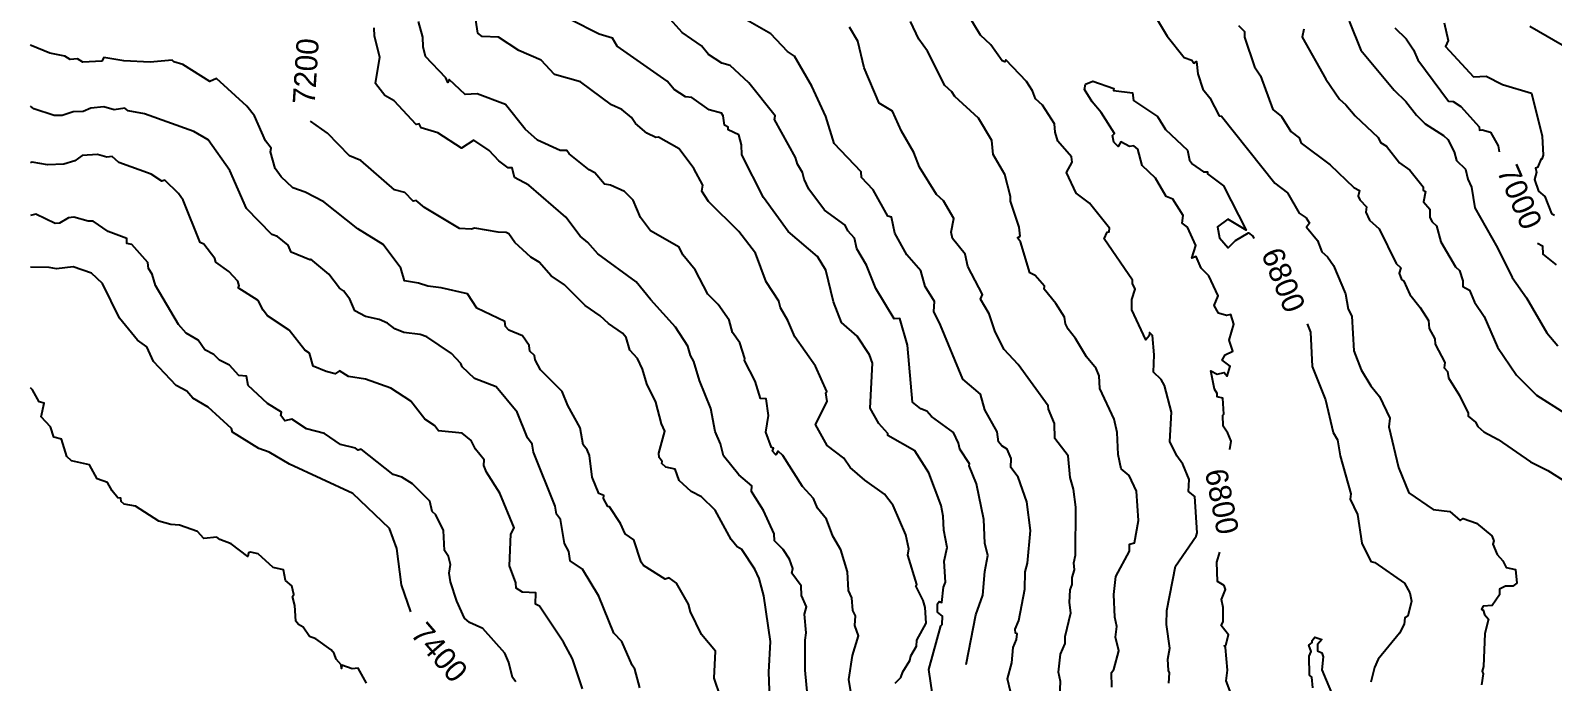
# Model space of a CAD drawing. Extents: x 9339 to 13216, y 3769 to 6935.
# Drawn here: x 9340 to 9863, y 4089 to 4312 of the extents above; entities that cross this region are included whole.
import ezdxf
from ezdxf.enums import TextEntityAlignment as Align

# ---------------------------------------------------------------- set-up
doc = ezdxf.new("R2010")
doc.units = 0
doc.header["$MEASUREMENT"] = 0
for name, color, linetype in [('DTM_SURFACE_CON', 9, 'Continuous'), ('DTM_SURFACE_ICON', 251, 'Continuous'), ('DTM_TEXT_ICON', 251, 'Continuous')]:
    doc.layers.add(name, color=color, linetype=linetype)
doc.styles.add('TMODELF', font='tmodelf')

msp = doc.modelspace()

# ---------------------------------------------------------------- linework, layer by layer
at = {"layer": 'DTM_SURFACE_CON', "linetype": 'Continuous', "flags": 128}
for points, elevation in [([(9637.4, 4088.03), (9639.43, 4089.92), (9640.06, 4091.85), (9642.51, 4095.78), (9642.79, 4097.33), (9644.76, 4100.75), (9644.92, 4102.77), (9648.07, 4108.65), (9647.73, 4114), (9647.08, 4116.43), (9644.52, 4121.41), (9644.88, 4121.89), (9641.79, 4131.93), (9642.07, 4134.19), (9641.07, 4139.01), (9636.72, 4149.04), (9633.72, 4152.9), (9626.95, 4157.78), (9621.96, 4162.1), (9619.77, 4165.33), (9614.09, 4169.65), (9610.05, 4176.93), (9614.03, 4184.81), (9613.63, 4187.78), (9613.96, 4188.19), (9610, 4196.94), (9602.98, 4207.08), (9600.53, 4212.66), (9597.97, 4217), (9597.41, 4219.28), (9593.12, 4225.91), (9589.42, 4235.8), (9583.73, 4243.27), (9573.23, 4253.59), (9570.94, 4257.12), (9571.35, 4259.13), (9568.25, 4264.94), (9563.11, 4271.61), (9556.06, 4275.62), (9555.17, 4275.51), (9552.05, 4277.04), (9548.16, 4280.38), (9546.8, 4282.39), (9543.41, 4285.19), (9539.88, 4286.72), (9529.2, 4294.67), (9520.31, 4297.19), (9515.73, 4302.17), (9507.99, 4305.51), (9501.07, 4310), (9495.43, 4310.29), (9493.94, 4311.45), (9491.3, 4328.84)], 2157.98), ([(9731.54, 4087.92), (9731.8, 4091.48), (9731.36, 4092.29), (9731.17, 4096.2), (9731.87, 4100.03), (9730.7, 4108.09), (9730.81, 4113), (9733.8, 4128.17), (9740.93, 4138.46), (9741.29, 4139.69), (9740.43, 4152.17), (9738.32, 4153.89), (9738.56, 4157.93), (9736.39, 4163.22), (9734.29, 4166.11), (9731.9, 4171.06), (9732.48, 4181.16), (9729.98, 4190.34), (9728.94, 4192.33), (9726.2, 4194.88), (9726.46, 4200.86), (9725.89, 4207.52), (9724.91, 4208.49), (9724.76, 4207.35), (9723.6, 4206.05), (9718.85, 4216.29), (9718.76, 4219.84), (9719.9, 4223.44), (9719, 4225.38), (9719.06, 4226.47), (9709.24, 4240.72), (9710.32, 4243.04), (9711.03, 4243.09), (9711.16, 4244.42), (9704.19, 4252.93), (9699.69, 4256.36), (9696.36, 4263.47), (9698.29, 4267.07), (9698.01, 4268.93), (9693.37, 4274.24), (9692.41, 4277.37), (9692.22, 4280.22), (9688.08, 4286.62), (9685.64, 4288.89), (9684.64, 4291.55), (9682.55, 4294.82), (9675.45, 4302.25), (9675.09, 4301.56), (9674.25, 4301.86), (9670.32, 4307.39), (9666.81, 4310.73), (9662.54, 4317.71)], 2084.83), ([(9607.61, 4080.24), (9606.49, 4092.48), (9606.43, 4102.81), (9606.81, 4105.22), (9606.28, 4111.65), (9606.89, 4114.23), (9605.25, 4118.08), (9605.06, 4121.45), (9601.85, 4125.74), (9602.28, 4127.38), (9601.14, 4130.59), (9598.94, 4133.93), (9595.95, 4136.85), (9595.82, 4139.27), (9592.19, 4147.31), (9588.06, 4153.89), (9588.11, 4155.77), (9583.65, 4159.6), (9578.43, 4166.17), (9577.41, 4170.21), (9575.49, 4174.54), (9574.03, 4182.34), (9570.21, 4191.98), (9568.24, 4198.58), (9567.11, 4200.62), (9566.2, 4203.81), (9561.9, 4210.39), (9553.37, 4219.76), (9548.39, 4225.98), (9535.21, 4235.54), (9531.81, 4239.46), (9529.14, 4241.66), (9524.16, 4248.2), (9511.51, 4259.16), (9506.6, 4261.84), (9505.71, 4265.14), (9504.34, 4265.11), (9501.14, 4267.48), (9497.86, 4271.04), (9492.53, 4274.68), (9488.34, 4271.86), (9480.14, 4277.13), (9474.44, 4278.85), (9473.81, 4280.19), (9472.79, 4280.03), (9465.23, 4288.17), (9462.01, 4289.97), (9458.81, 4294.11), (9460.25, 4303.18), (9458.42, 4310.37), (9458.25, 4313.2)], 2182.37), ([(9622.35, 4084.34), (9621.48, 4089.23), (9622.71, 4097.52), (9624.84, 4104.22), (9623.55, 4107.76), (9623.82, 4111.1), (9622.92, 4112.93), (9622.51, 4117.35), (9621.36, 4119.78), (9621.02, 4126.25), (9618.74, 4133.84), (9616.05, 4138.52), (9613.86, 4144.39), (9610.69, 4148.1), (9609.3, 4151.45), (9605.62, 4155.62), (9598.85, 4166.27), (9597.24, 4167.75), (9596.35, 4166.45), (9595.3, 4167.78), (9595.59, 4168.76), (9594.93, 4169.01), (9592.92, 4174.21), (9593.91, 4179.94), (9593.12, 4185.67), (9591.11, 4185.78), (9589.27, 4191.78), (9585.63, 4198.85), (9585.79, 4199.57), (9584.06, 4204.96), (9581.5, 4208.5), (9580.35, 4212.7), (9576.54, 4218.13), (9573.02, 4221.75), (9568.68, 4230.07), (9564.44, 4235.27), (9563.11, 4237.84), (9553.27, 4243.48), (9549.83, 4248.06), (9547.32, 4254.01), (9544.34, 4256.96), (9539.54, 4259.16), (9537.44, 4259.47), (9534.14, 4263.42), (9532.19, 4264.45), (9525.4, 4269.95), (9524.58, 4271.1), (9522.26, 4271.12), (9514.41, 4274.58), (9510.18, 4278.39), (9503.48, 4286.93), (9493.69, 4290.55), (9489.62, 4290.28), (9484.03, 4295.5), (9483.61, 4294.46), (9482.93, 4296.05), (9475.94, 4303.44), (9475.15, 4306.66), (9475.06, 4310.02), (9473.59, 4315.43)], 2170.18), ([(9650.23, 4084.04), (9648.98, 4092.72), (9653.09, 4107.66), (9653.6, 4108.12), (9653.7, 4110.97), (9652.03, 4112.43), (9651.99, 4115.3), (9652.56, 4116.08), (9653.5, 4115.74), (9654, 4120.95), (9654.72, 4122.72), (9654.28, 4129.86), (9655.36, 4134.61), (9654.11, 4140.6), (9653.95, 4145.38), (9653.25, 4149.05), (9649.05, 4160.22), (9644.21, 4167.88), (9634.95, 4173.07), (9634.95, 4173.75), (9631.78, 4177.26), (9628.87, 4182.51), (9629.62, 4197.99), (9628.56, 4200.88), (9624.35, 4207.29), (9619.02, 4211.9), (9616.26, 4219.02), (9613.59, 4229.98), (9610.74, 4234.65), (9600.65, 4243.2), (9592.21, 4254.88), (9584.68, 4269.64), (9584.59, 4272.99), (9583.66, 4276.44), (9580.02, 4278.16), (9579.96, 4279.12), (9578.77, 4279.77), (9578.31, 4283.04), (9577.67, 4283.96), (9573.52, 4285.03), (9567.55, 4289.27), (9565.37, 4289.57), (9561.45, 4292.1), (9558.99, 4294.95), (9541.81, 4306.93), (9540.23, 4309.67), (9535.62, 4311.12), (9525.72, 4316.08)], 2145.79), ([(9677.12, 4085.06), (9676.06, 4089.47), (9677.52, 4094.98), (9678.04, 4100.23), (9679.17, 4102.93), (9679.35, 4104.96), (9678.85, 4105.14), (9678.68, 4106.51), (9679.98, 4109.54), (9682.01, 4120.32), (9682.07, 4126.24), (9682.9, 4129.2), (9684, 4140.51), (9682.66, 4150.27), (9679.74, 4158.74), (9677.16, 4162.12), (9677.28, 4165.17), (9675.97, 4168.38), (9674.08, 4169.54), (9672.96, 4170.97), (9672.52, 4174.33), (9668.22, 4181.99), (9666.72, 4187.28), (9660.67, 4192.5), (9653.04, 4211.04), (9650.7, 4215.7), (9651, 4219.12), (9647.71, 4224.34), (9646.26, 4229.77), (9641.42, 4235.17), (9637.36, 4242.63), (9636.17, 4248.17), (9634.93, 4248.46), (9629.86, 4257.6), (9625.82, 4261.84), (9625.7, 4263.71), (9616.48, 4273.54), (9613.61, 4282.79), (9608.82, 4293.22), (9602.76, 4303.48), (9600.36, 4305.14), (9594.67, 4311.13), (9586.66, 4315.73)], 2121.41), ([(9693.66, 4074.87), (9694.31, 4088.53), (9693.55, 4091.74), (9694.27, 4097.91), (9695.87, 4101.62), (9695.93, 4103.96), (9697.82, 4112.13), (9697.4, 4115.67), (9697.64, 4120.05), (9698.32, 4121.91), (9698.27, 4124.25), (9699.06, 4126.89), (9698.85, 4129.37), (9699.38, 4131.94), (9699.5, 4148.53), (9698.69, 4154.63), (9697.58, 4158.67), (9696.87, 4166.09), (9692.32, 4172.05), (9692.26, 4177.26), (9690.09, 4182.2), (9690.04, 4183.28), (9679.72, 4197.52), (9674.94, 4202.69), (9671.81, 4208.8), (9669.79, 4214.95), (9666.77, 4220.01), (9667.44, 4221.55), (9662.37, 4231.23), (9661.52, 4235.48), (9657.12, 4240.78), (9656.69, 4243.06), (9657.63, 4247.76), (9653.99, 4253.78), (9651.62, 4255.95), (9645.76, 4265.4), (9643.86, 4270.41), (9639.65, 4277.72), (9636.52, 4284.61), (9631.91, 4287.33), (9626.79, 4299.54), (9624.58, 4308.7), (9621.73, 4313.48)], 2109.22), ([(9711.89, 4086.6), (9711.76, 4091.63), (9712.61, 4092.67), (9714.34, 4099.07), (9713.17, 4103.75), (9713.63, 4107.51), (9712.9, 4110.62), (9712.65, 4118.48), (9713.34, 4124.59), (9718.03, 4133.38), (9717.95, 4135.75), (9719.7, 4136.23), (9721.04, 4143.89), (9720.36, 4153.92), (9717.93, 4159.38), (9715.09, 4161.66), (9714.12, 4166.59), (9713.72, 4174.11), (9712.71, 4178.77), (9707.83, 4189.22), (9707.57, 4193.64), (9706.56, 4196.17), (9703.21, 4200.18), (9699.42, 4206.45), (9696.89, 4209.61), (9695.95, 4211.52), (9695.64, 4213.75), (9692.67, 4218.54), (9688.6, 4223.46), (9688.76, 4224.42), (9685.6, 4228.11), (9683.74, 4229.01), (9680.48, 4239.68), (9679.54, 4241.03), (9680.43, 4241.59), (9680.07, 4244.78), (9677.12, 4253.66), (9677.11, 4255.26), (9675.14, 4262.85), (9671.13, 4269.68), (9670.67, 4274.48), (9666.09, 4282.22), (9657.97, 4289.61), (9656.88, 4291.29), (9654.49, 4293.44), (9648.5, 4305.2), (9645.56, 4309.39), (9642.67, 4315.44)], 2097.02), ([(9727.19, 4316.65), (9730.98, 4310.41), (9736.78, 4303.02), (9739.42, 4302.1), (9740.15, 4301.13), (9741.04, 4301.67), (9741.46, 4297.4), (9743.26, 4292.11), (9745.57, 4289.16), (9748.83, 4282.99), (9749.61, 4282.84), (9767.96, 4259.9), (9772.27, 4256.57), (9776.37, 4249.54), (9778.76, 4247.94), (9779.94, 4246.06), (9778.82, 4244.72), (9782.69, 4240.18), (9784.08, 4236.23), (9786.1, 4234.5), (9788.09, 4231.59), (9792.23, 4221.79), (9793.2, 4216.56), (9794.48, 4214.18), (9795.13, 4202.23), (9797.69, 4195.66), (9801.01, 4190.23), (9803.93, 4186.57), (9807.46, 4179.05), (9807.17, 4176.14), (9810.49, 4162.1), (9814.01, 4153.43), (9822.35, 4147.73), (9828.17, 4146.97), (9831.69, 4143.87), (9832.75, 4144.6), (9837.34, 4142.92), (9842.53, 4138.66), (9843.27, 4136.94), (9842.9, 4135.72), (9844.38, 4132.21), (9846.36, 4130.01), (9847.49, 4127.7), (9850.69, 4127.1), (9851.18, 4122.32), (9849.77, 4121.28), (9847.24, 4121.33), (9845.18, 4120.32), (9845.26, 4118.32), (9842.68, 4114.7), (9839.58, 4114.46), (9839.06, 4113.36), (9839.61, 4113.09), (9840, 4111.59), (9841.48, 4109.97), (9840.19, 4105.03), (9839.7, 4093.65), (9839.2, 4092.13), (9839.62, 4091.15), (9839, 4087.36)], 2084.83), ([(9755.5, 4314.09), (9757.59, 4312), (9757.56, 4310.06), (9761.03, 4299.85), (9763, 4296.7), (9767.28, 4285.13), (9770.21, 4282.74), (9773.43, 4277.59), (9776.31, 4275.43), (9777.06, 4273.59), (9786.94, 4266.13), (9795.08, 4258.32), (9797.12, 4257.35), (9796.64, 4255.36), (9797.19, 4254.08), (9799.45, 4251.67), (9799.22, 4249.83), (9800.46, 4247.18), (9803.84, 4244.1), (9809.72, 4232.21), (9811.27, 4230.69), (9810.73, 4228.95), (9811.46, 4226.72), (9812.27, 4226.17), (9814.34, 4221.56), (9817.95, 4217.11), (9820.79, 4212.65), (9821.01, 4209.9), (9823.02, 4206.38), (9823.04, 4204.52), (9826.36, 4198.23), (9826.19, 4196.36), (9827.36, 4195.09), (9827.67, 4192.98), (9831.44, 4186.84), (9834.39, 4180.73), (9834.39, 4179.76), (9837, 4177.75), (9837.76, 4176.24), (9839.78, 4174.37), (9844.78, 4171.77), (9855.85, 4164.1), (9861.84, 4161.12), (9867.09, 4157.74)], 2097.02), ([(9777.94, 4312.75), (9777.37, 4309.98), (9785.47, 4295.55), (9790.19, 4288.71), (9792.43, 4286.83), (9795.55, 4283.02), (9803.51, 4275.55), (9804.32, 4273.86), (9806.39, 4272.61), (9810.82, 4266.87), (9814.41, 4264.37), (9818.91, 4258.59), (9818.95, 4257.42), (9819.75, 4257.01), (9819.04, 4253.46), (9821.3, 4250.92), (9821.28, 4248.01), (9822.08, 4246.52), (9823.5, 4245.23), (9825.01, 4239.63), (9830.11, 4231.08), (9831.5, 4229.83), (9832.64, 4226.23), (9832.65, 4224.34), (9834.85, 4223.02), (9836.59, 4218.9), (9839.95, 4214.01), (9844.57, 4203.47), (9851.02, 4193.81), (9857.97, 4186.98), (9877.46, 4174.63)], 2109.22), ([(9793.54, 4315.53), (9797.58, 4305.62), (9809.01, 4291.8), (9813.02, 4287.91), (9816.66, 4283.17), (9819.65, 4280.25), (9825.96, 4276.29), (9827.5, 4274.83), (9829.67, 4270.59), (9830.45, 4267.68), (9833.47, 4264.65), (9834.29, 4261.21), (9835.63, 4258.51), (9836.74, 4251.4), (9844.54, 4237.63), (9849.58, 4227.43), (9854.45, 4220.48), (9861.48, 4208.37), (9865.26, 4203.92)], 2121.41), ([(9826.17, 4314.97), (9827.61, 4308.89), (9826.61, 4306.81), (9836.31, 4296.43), (9840.65, 4296.68), (9846.2, 4293.77), (9856.23, 4290.73), (9859.86, 4275.98), (9860.24, 4269.49), (9859.82, 4268.08), (9859.49, 4268.17), (9858.32, 4265.26), (9857.6, 4264.98), (9857.92, 4263.65), (9857.23, 4261.07), (9858.61, 4257.15), (9860.77, 4255.29), (9863.03, 4249.46), (9864.13, 4248.85)], 2145.79), ([(9855.61, 4313.86), (9869.79, 4305.71)], 2157.98), ([(9577.42, 4083.3), (9575.18, 4089.67), (9575.68, 4098.95), (9570.87, 4104.65), (9567.04, 4112.46), (9566.38, 4115.08), (9562.24, 4122.36), (9559.75, 4124.2), (9558.33, 4123.69), (9550.93, 4128.43), (9550.05, 4129.57), (9547.6, 4137.25), (9544.62, 4139.36), (9543, 4142.82), (9539.18, 4148.56), (9538.61, 4148.73), (9537.13, 4151.45), (9537.27, 4152.53), (9535.52, 4153.15), (9533.28, 4158.81), (9532.32, 4166.21), (9531.49, 4168.22), (9530.1, 4169.95), (9529.16, 4175.7), (9524.94, 4183.43), (9522.94, 4188.19), (9515.44, 4195.73), (9513.66, 4199.13), (9513.42, 4200.61), (9511.78, 4202.05), (9511.62, 4204.07), (9509.34, 4207.42), (9504.65, 4209.28), (9503.48, 4210.62), (9503.17, 4212.3), (9493.59, 4216.86), (9490.35, 4221.78), (9481.3, 4223.87), (9476.79, 4224.41), (9473.51, 4225.5), (9468.78, 4226.27), (9467.48, 4230.67), (9461.42, 4238.72), (9452.65, 4244.13), (9441, 4253.39), (9434.55, 4256.78), (9430.29, 4258.19), (9426.33, 4262.08), (9424.3, 4264.88), (9422.67, 4270.63), (9422.86, 4271.9), (9420.99, 4274.43), (9417.15, 4283.05), (9414.54, 4286.33), (9404.09, 4295.86), (9401.83, 4294.79), (9392.53, 4300.68), (9389.38, 4301.57), (9388.85, 4302.17), (9381.26, 4301.42), (9372.18, 4301.87), (9365.39, 4303.02), (9364.67, 4301.81), (9358.14, 4301.44), (9356.25, 4302.58), (9353.81, 4302.38), (9351.92, 4303.52), (9346.74, 4304.52), (9340.4, 4307.21), (9340.12, 4307.42)], 2206.75), ([(9549.67, 4086.38), (9547.96, 4092.8), (9546.95, 4094.15), (9543.48, 4102.28), (9540.75, 4105.12), (9535.52, 4117.91), (9529.98, 4127.21), (9525.67, 4129.99), (9525.23, 4133.27), (9523.78, 4136.02), (9522.34, 4144.24), (9520.94, 4146.11), (9520.54, 4148.87), (9513.08, 4167.43), (9512.61, 4170.17), (9511, 4172.32), (9507.43, 4181.17), (9500.2, 4189.87), (9492.78, 4192.66), (9488.55, 4196.72), (9488.15, 4197.84), (9484.85, 4201.32), (9476.43, 4207), (9474.07, 4207.8), (9468.51, 4208.49), (9465.4, 4209.75), (9462.93, 4211.73), (9459.98, 4213.02), (9455.36, 4213.97), (9451.69, 4216.02), (9449.9, 4219.98), (9447.71, 4222.85), (9446.42, 4223.73), (9442.75, 4228.55), (9436.49, 4233.78), (9436.23, 4233.49), (9429.81, 4236.18), (9428.78, 4238.48), (9425.01, 4241.47), (9423.17, 4242.16), (9414.46, 4251.18), (9408.62, 4264.21), (9401.21, 4274.75), (9396.34, 4277.58), (9379.31, 4283.65), (9373.7, 4284.77), (9372.57, 4285.58), (9368.88, 4285.05), (9365.4, 4286.05), (9360.93, 4285.6), (9358.23, 4284.48), (9354.77, 4284.35), (9351.05, 4283.13), (9348.33, 4283.16), (9341.25, 4285.39), (9340.12, 4286.29)], 2218.94), ([(9529.88, 4086.03), (9526.49, 4096.3), (9523.39, 4102.09), (9515.2, 4114.48), (9513.81, 4115.15), (9513.85, 4119.03), (9509.3, 4119.26), (9507.11, 4120.61), (9507.01, 4122.48), (9504.83, 4128.26), (9505.25, 4139.22), (9506.49, 4141.38), (9501.45, 4153.23), (9496.94, 4160.55), (9496.05, 4162.81), (9496.09, 4164.78), (9493.15, 4168.46), (9491.69, 4171.39), (9488.6, 4173.86), (9480.45, 4174.72), (9479.08, 4176.5), (9475.76, 4178.73), (9470.93, 4184.92), (9464.03, 4189.37), (9455.27, 4192.43), (9449.46, 4193.4), (9446.37, 4195.36), (9444.9, 4194.3), (9441.77, 4195.06), (9437.29, 4197), (9436.12, 4201.44), (9434.47, 4202.48), (9429.09, 4209.3), (9421.68, 4214.25), (9420.12, 4216.14), (9418.38, 4219.57), (9411.59, 4223.84), (9411.86, 4224.54), (9411.44, 4226.2), (9408.32, 4229.44), (9403.82, 4232.74), (9403.54, 4233.95), (9399.69, 4238.84), (9398.5, 4239.45), (9392.62, 4254.02), (9391.03, 4256.29), (9386.33, 4260.84), (9385.35, 4260.58), (9381.65, 4262.95), (9370.54, 4266.93), (9368.26, 4268.97), (9366.33, 4268.84), (9363.13, 4269.71), (9357.88, 4269.33), (9355.39, 4267.52), (9351.64, 4266.39), (9346, 4266.16), (9340.67, 4267.12), (9340.12, 4266.88)], 2231.14), ([(9507.05, 4088.44), (9505.85, 4089.98), (9504.57, 4095.07), (9503.21, 4098.34), (9495.71, 4106.79), (9491.07, 4108.84), (9489.4, 4110.32), (9486.77, 4116.14), (9484.53, 4122.81), (9484.09, 4125.76), (9484.59, 4128.74), (9483.82, 4131.57), (9482.52, 4133.53), (9482.08, 4140.44), (9479.49, 4145.88), (9478.29, 4146.95), (9477.43, 4150.55), (9471.46, 4156.53), (9467.86, 4158.75), (9464.88, 4159.76), (9453.88, 4168.43), (9452.77, 4168.1), (9451.89, 4168.79), (9446.71, 4170.02), (9441.26, 4173.78), (9434.98, 4175.39), (9430.01, 4178.69), (9427.62, 4178.18), (9426.18, 4180), (9426.44, 4181.11), (9421.61, 4184.07), (9414.95, 4190.32), (9414.37, 4193.51), (9411.76, 4193.68), (9408.56, 4197.23), (9405.14, 4198.99), (9403.23, 4200.98), (9400.09, 4202.54), (9397.8, 4205.84), (9393.65, 4208.32), (9391.08, 4211.3), (9383.07, 4224.72), (9381.99, 4228.55), (9380.75, 4230.52), (9380.51, 4232.63), (9374.95, 4238.79), (9373.21, 4239.07), (9373.24, 4240.78), (9366.82, 4243.18), (9361.63, 4246.82), (9359.94, 4246.82), (9355.04, 4248.21), (9353.15, 4247.96), (9350.06, 4246.06), (9348.62, 4245.94), (9342, 4249.15), (9340.12, 4248.68)], 2243.33), ([(9455.71, 4087.97), (9452.75, 4093.14), (9450.72, 4092.91), (9447.15, 4094.17), (9447.07, 4093.02), (9446.95, 4094.32), (9445.2, 4096.26), (9444.57, 4098.16), (9443.57, 4099.46), (9438.26, 4103.17), (9436.01, 4104.06), (9433.88, 4107.25), (9432.33, 4108.09), (9431.38, 4109.33), (9431.04, 4114.63), (9430.27, 4117.71), (9430.71, 4118.43), (9429.95, 4121.47), (9427.76, 4123.27), (9427.17, 4126.93), (9423.63, 4127.79), (9418.46, 4132.41), (9415.82, 4133.02), (9415.1, 4132.76), (9414.9, 4131.55), (9409.14, 4135.88), (9405.28, 4137.32), (9404.2, 4138.17), (9399.79, 4137.75), (9397.53, 4140.11), (9391.37, 4142.3), (9388.39, 4142.5), (9384.24, 4143.65), (9376.28, 4148.84), (9372.37, 4149.51), (9371.37, 4150.42), (9371.23, 4151.55), (9370.21, 4151.71), (9368.2, 4154.11), (9366.67, 4156.93), (9363.04, 4158.26), (9360.44, 4163.04), (9354.26, 4164.36), (9352.67, 4165.89), (9350.83, 4171.82), (9348.15, 4172.58), (9346.98, 4176.13), (9343.81, 4179.56), (9344.86, 4184.23), (9343.16, 4184.69), (9340.81, 4188.81), (9340.12, 4189.53)], 2267.71), ([(9781.06, 4086.33), (9780.7, 4090.04), (9779.89, 4090.75), (9779.81, 4097.26), (9780.5, 4098.83), (9779.71, 4101.07), (9780.82, 4102.01), (9780.78, 4102.65), (9781.7, 4103.81), (9784.09, 4103.01), (9782.59, 4101.28), (9782.58, 4099.04), (9784.15, 4098.45), (9784.61, 4097.04), (9784.15, 4092.51), (9787.99, 4083.29)], 2060.45)]:
    msp.add_lwpolyline(points, dxfattribs=dict(at, elevation=elevation))
at = {"layer": 'DTM_SURFACE_ICON', "linetype": 'Continuous', "flags": 128}
for points, elevation in [([(9661.88, 4094.38), (9665.2, 4111.46), (9667.6, 4118.24), (9668.22, 4126.4), (9669.31, 4131.9), (9668.25, 4136.15), (9667.89, 4144.28), (9665.43, 4156.54), (9662.89, 4162.65), (9662.98, 4163.37), (9659.63, 4168.37), (9659.26, 4170.49), (9657.45, 4174.09), (9649.94, 4179.6), (9648.31, 4181.43), (9646.3, 4182.31), (9643.35, 4184.6), (9641.65, 4204.19), (9639.06, 4213.29), (9637.09, 4213.25), (9630.81, 4223.67), (9627.62, 4231.65), (9624.28, 4237.29), (9623.49, 4240.92), (9621.12, 4243.43), (9620.19, 4245.38), (9613.18, 4250.61), (9607.78, 4257.81), (9606.09, 4261.24), (9605.55, 4263.51), (9603.81, 4266.4), (9603.12, 4268.63), (9595.92, 4281.79), (9596.12, 4283.05), (9587.15, 4294.35), (9580.7, 4300.26), (9577.79, 4301.15), (9573.27, 4304.06), (9570.87, 4307.02), (9564.22, 4311.66), (9559.07, 4317.38)], 2133.6), ([(9809.27, 4313.2), (9813.17, 4309.43), (9815.67, 4305.65), (9817.17, 4302.28), (9827.65, 4288.08), (9829.27, 4287.95), (9831.91, 4286.23), (9838.2, 4279.19), (9838.37, 4278.05), (9839.25, 4278.2), (9842.07, 4277.36), (9844.79, 4272.63), (9845.11, 4270.59)], 2133.6), ([(9752.44, 4168.3), (9752.91, 4171.12), (9751.78, 4173.92), (9750.16, 4176.34), (9750.11, 4180.11), (9750.45, 4180.49), (9750.13, 4185.97), (9748.18, 4186.37), (9748.09, 4187.58), (9747.19, 4189.06), (9745.98, 4195.39), (9748.11, 4194.2), (9750.52, 4194.71), (9751.62, 4193.54), (9752.59, 4196.91), (9749.89, 4199.02), (9750.92, 4200.84), (9753.54, 4202.1), (9752.29, 4205.84), (9753.87, 4211.36), (9752.78, 4214.73), (9751.39, 4214.4), (9748.64, 4215.13), (9747.11, 4217.81), (9748.43, 4221.13), (9745.29, 4227.96), (9742.65, 4230.65), (9740.93, 4234.61), (9739.42, 4234.07), (9740.79, 4238.47), (9737.99, 4244.69), (9736.08, 4246.07), (9736.49, 4248.69), (9732.95, 4254.36), (9730.6, 4255.22), (9726.99, 4261.56), (9722.33, 4265.96), (9720.89, 4271.49), (9719.52, 4272.66), (9718.03, 4272.41), (9714.98, 4274.03), (9714.11, 4272.5), (9712.6, 4273.91), (9712.11, 4276.26), (9712.88, 4276.9), (9708.29, 4284.09), (9705.17, 4287.77), (9702.49, 4292.02), (9702.87, 4293.93), (9705.42, 4294.88), (9712.56, 4292.43), (9712.48, 4291.68), (9719.06, 4290.87), (9719.42, 4288.29), (9727.58, 4282.82), (9730.38, 4278.26), (9737.9, 4271.14), (9738.65, 4267.79), (9739.67, 4266.4), (9743.44, 4263.77), (9744.81, 4263.78), (9744.87, 4263.01), (9750.31, 4258.95), (9758.08, 4243.69), (9751.78, 4247.47), (9748.21, 4244.88), (9748.97, 4241.09), (9751.97, 4237.61), (9754.46, 4240.18), (9758.86, 4242.75), (9760.35, 4241.62), (9760.69, 4240.79)], 2072.64), ([(9594.5, 4079.5), (9593.97, 4091.71), (9594.55, 4102.26), (9592.22, 4118), (9590.63, 4123.92), (9589.15, 4127.14), (9584.69, 4133.87), (9583.07, 4134.88), (9581.08, 4137.39), (9575.53, 4147.4), (9570.79, 4152.01), (9567.34, 4153.85), (9563.21, 4157.63), (9561.8, 4161.51), (9558.6, 4162.19), (9557.24, 4163.52), (9557.28, 4164.17), (9556.27, 4165.51), (9556.12, 4167.04), (9558.22, 4174.57), (9557.09, 4177.17), (9555.14, 4184.53), (9552.04, 4190.89), (9550.56, 4195.87), (9548.8, 4199.57), (9546.24, 4202.41), (9544.94, 4206.75), (9543.7, 4208.23), (9538.86, 4211.6), (9535.99, 4214.28), (9530.88, 4217.83), (9523.7, 4224.9), (9519.14, 4228.01), (9514.98, 4232.65), (9512.14, 4234.4), (9506.72, 4239.47), (9504.57, 4242.38), (9503.69, 4242.9), (9500.95, 4242.96), (9492.91, 4244.36), (9491.67, 4244), (9487.68, 4244.25), (9475.6, 4251.47), (9472.79, 4253.88), (9471.71, 4253.7), (9468.9, 4256.6), (9465.26, 4257.54), (9453.7, 4267.67), (9449.81, 4269.22), (9442.23, 4276.99), (9436.39, 4281.16)], 2194.56), ([(9858.32, 4239.22), (9860.03, 4238.3), (9860.09, 4235.45), (9864.65, 4231.74)], 2133.6), ([(9470.87, 4112.53), (9467.7, 4121.74), (9466.04, 4134.26), (9463.56, 4141.17), (9450.96, 4153.13), (9429.16, 4163.3), (9422.23, 4167.34), (9418.66, 4168.64), (9409.55, 4174.21), (9409.29, 4175.56), (9401.21, 4182.81), (9395.91, 4185.93), (9393.88, 4188.4), (9390.21, 4190.26), (9382.39, 4198.59), (9380.14, 4203.55), (9376.91, 4205.84), (9370.79, 4213.39), (9364.88, 4225.36), (9361.17, 4228.87), (9354.76, 4231.12), (9349.12, 4230.39), (9346.58, 4230.87), (9340.12, 4230.97)], 2255.52), ([(9779.04, 4211.5), (9780.21, 4208.59), (9780.77, 4196.78), (9785.34, 4185.4), (9788.01, 4174.09), (9789.5, 4171.66), (9790.42, 4166.13), (9794.13, 4153.11), (9793.88, 4151.28), (9796.33, 4145.91), (9797.87, 4136.09), (9800.95, 4129.84), (9802.3, 4129.48), (9812.51, 4122.32), (9814.4, 4119), (9815, 4116.11), (9813.71, 4110.97), (9812.68, 4110.4), (9812.44, 4108.22), (9810.77, 4105.11), (9803.5, 4096.25), (9802.28, 4093.4), (9800.99, 4088.36)], 2072.64), ([(9753.23, 4083.57), (9751.25, 4088.81), (9751.71, 4092.49), (9751.04, 4100.24), (9750.54, 4100.83), (9751.06, 4101.01), (9751.99, 4104.59), (9749.53, 4107.75), (9750.15, 4109.05), (9750.23, 4113.98), (9749.57, 4116.71), (9750.97, 4120.23), (9750.57, 4121.52), (9748.27, 4122.97), (9748, 4129.53), (9749.03, 4132.95)], 2072.64)]:
    msp.add_lwpolyline(points, dxfattribs=dict(at, elevation=elevation))

# ---------------------------------------------------------------- texts
at = {"layer": 'DTM_TEXT_ICON', "linetype": 'Continuous', "style": 'TMODELF'}
for s, rotation, p in [('7200', 86.2932, (9434.78, 4298.32, 2194.56)), ('7000', 293.3697, (9852.18, 4255.1, 2133.6)), ('6800', 292.0406, (9770.94, 4226.58, 2072.64)), ('6800', 281.0943, (9749.79, 4150.44, 2072.64)), ('7400', 310.8194, (9480.77, 4098.6, 2255.52))]:
    msp.add_text(s, height=7.62, rotation=rotation, dxfattribs=at).set_placement(p, align=Align.MIDDLE_CENTER)

doc.saveas('drawing.dxf')
